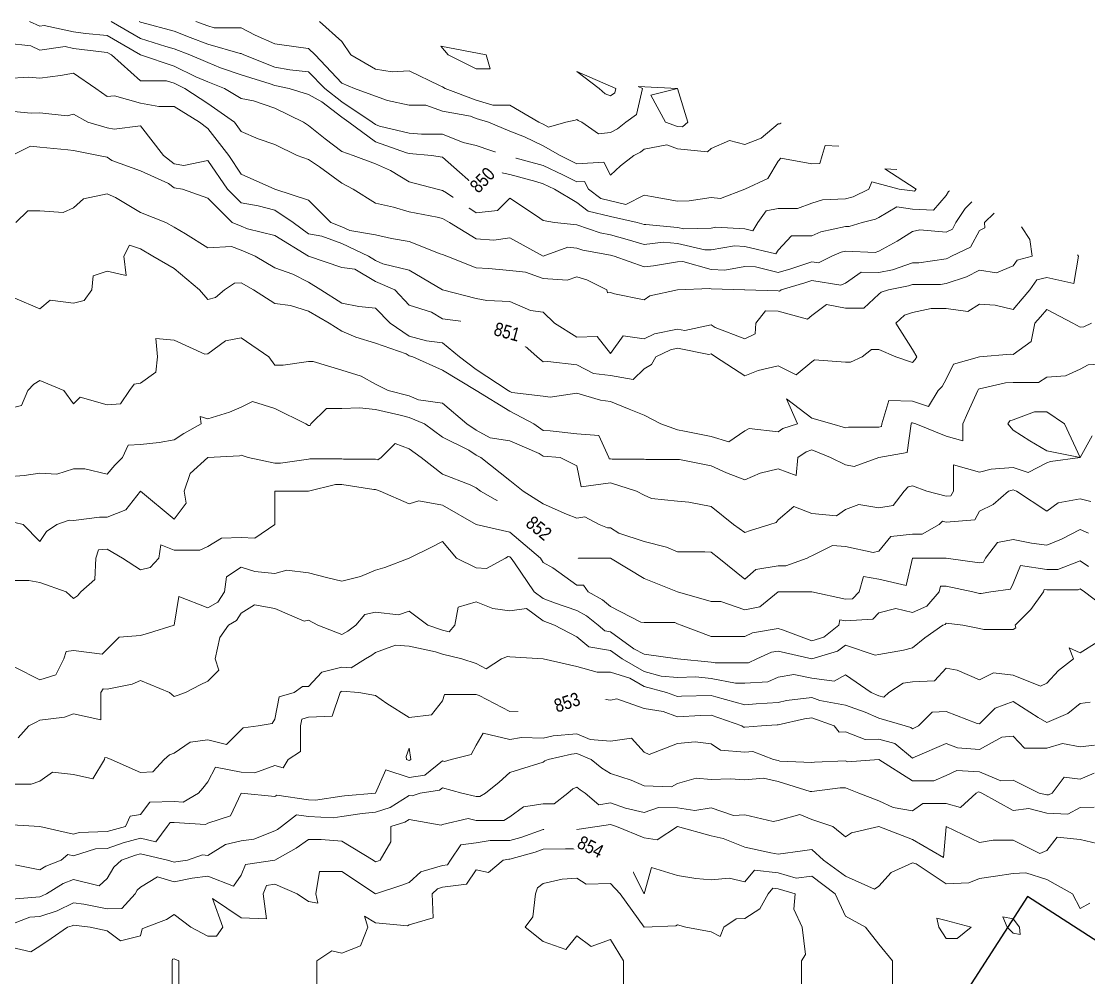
# Model space of a CAD drawing. Extents: x 532589 to 538856, y 6045658 to 6049082.
# Drawn here: x 536617 to 537251, y 6048514 to 6049082 of the extents above; entities that cross this region are included whole.
import ezdxf

# ---------------------------------------------------------------- set-up
doc = ezdxf.new("R2010")
doc.units = 0
doc.header["$LTSCALE"] = 5
doc.layers.add('C-TOPO-MAJR', color=7, linetype='Continuous', lineweight=15, true_color=0xd3aa5f)
doc.layers.add('C-TOPO-MINR', color=7, linetype='Continuous', lineweight=13, true_color=0xe9d5af)
doc.layers.add('C-TOPO-MAJR-TEXT', color=7, linetype='Continuous', true_color=0x644b1b)
doc.layers.add('F-RW', color=190, linetype='Continuous')
doc.styles.get("Standard").update_dxf_attribs({"font": 'ARIALN.TTF'})

msp = doc.modelspace()

# ---------------------------------------------------------------- linework, layer by layer
at = {"layer": 'C-TOPO-MAJR', "color": 9, "true_color": 0xbfbfbf, "flags": 128}
for points, elevation in [([(536670.828, 6049081.853), (536688.246, 6049071.656), (536703.177, 6049066.922), (536708.154, 6049065.613), (536717.445, 6049061.945), (536728.063, 6049057.394), (536735.648, 6049054.36), (536747.971, 6049050.125), (536765.162, 6049044.754), (536767.879, 6049043.697), (536776.419, 6049042.037), (536787.788, 6049038.419), (536795.749, 6049034.076), (536807.696, 6049024.906), (536811.815, 6049022.128), (536827.604, 6049010.387), (536845.919, 6049003.814), (536847.513, 6049003.428), (536860.785, 6049002.22), (536867.421, 6049001.224), (536877.375, 6048992.266), (536887.329, 6048983.735), (536896.255, 6048993.295), (536907.238, 6048990.919), (536922.722, 6048986.735), (536927.146, 6048985.54), (536933.782, 6048982.312), (536947.054, 6048974.348), (536953.816, 6048969.165), (536966.963, 6048966.108), (536982.887, 6048962.403), (536986.871, 6048961.231), (536987.92, 6048961.355), (537006.779, 6048959.559), (537010.512, 6048958.671), (537026.688, 6048959.193), (537029.452, 6048959.639), (537046.596, 6048958.736), (537051.402, 6048957.597), (537054.339, 6048962.403), (537059.441, 6048969.467), (537066.504, 6048970.825), (537077.991, 6048970.825), (537086.413, 6048973.928), (537092.785, 6048975.94), (537106.321, 6048976.504), (537110.967, 6048977.666), (537120.253, 6048982.312), (537121.959, 6048986.582), (537138.174, 6048982.312), (537146.138, 6048981.235), (537147.276, 6048981.173), (537148.235, 6048982.312), (537129.784, 6048994.399), (537136.871, 6048993.982)], 4250), ([(536611.934, 6049002.22), (536622.992, 6049007.749), (536628.521, 6049007.196), (536645.109, 6049005.54), (536648.43, 6049005.209), (536663.361, 6049002.22), (536668.338, 6049001.171), (536671.184, 6048999.374), (536688.246, 6048993.172), (536704.833, 6048985.633), (536708.154, 6048983.023), (536713.132, 6048982.312), (536728.063, 6048976.879), (536742.539, 6048962.403), (536747.971, 6048960.269), (536751.707, 6048958.668), (536767.879, 6048954.819), (536787.788, 6048942.495), (536807.696, 6048935.859), (536815.351, 6048934.84), (536827.604, 6048927.565), (536838.982, 6048922.587), (536847.513, 6048913.399), (536860.78, 6048909.319), (536867.421, 6048905.277), (536887.329, 6048902.679), (536907.238, 6048897.15), (536923.41, 6048882.77), (536927.146, 6048879.781), (536929.863, 6048880.053), (536947.054, 6048877.992), (536957.009, 6048872.816), (536966.963, 6048871.646), (536980.471, 6048869.262), (536986.871, 6048875.663), (536991.395, 6048878.246), (536993.979, 6048882.77), (537002.512, 6048887.037), (537006.779, 6048887.89), (537025.264, 6048884.193), (537026.688, 6048884.503), (537029.344, 6048882.77), (537046.596, 6048871.516), (537054.684, 6048874.682), (537066.504, 6048877.41), (537077.225, 6048872.05), (537086.413, 6048879.924), (537088.073, 6048881.109), (537106.321, 6048879.704), (537109.387, 6048879.704), (537116.275, 6048882.77), (537121.802, 6048887.197), (537126.229, 6048887.197), (537136.183, 6048882.77), (537146.138, 6048879.449), (537147.732, 6048881.176), (537148.628, 6048882.77), (537146.138, 6048887.197), (537136.183, 6048902.679), (537141.331, 6048907.485), (537146.138, 6048909.013), (537157.199, 6048911.526), (537166.046, 6048911.526), (537179.029, 6048909.603), (537185.954, 6048914.056), (537195.142, 6048913.399), (537205.863, 6048910.878), (537211.242, 6048917.207), (537215.817, 6048922.587), (537219.916, 6048928.441), (537225.771, 6048929.96), (537241.889, 6048926.378), (537244.572, 6048942.495), (537244.018, 6048943.326)], 4255), ([(536608.613, 6048785.719), (536618.567, 6048783.229), (536628.521, 6048773.274), (536632.505, 6048779.244), (536638.475, 6048783.229), (536645.773, 6048785.885), (536648.43, 6048785.719), (536663.916, 6048787.65), (536668.338, 6048787.65), (536679.488, 6048791.987), (536688.246, 6048803.137), (536708.154, 6048786.55), (536715.262, 6048796.029), (536714.009, 6048803.137), (536717.675, 6048813.524), (536728.063, 6048823.045), (536746.922, 6048824.094), (536747.971, 6048824.374), (536751.958, 6048823.045), (536767.879, 6048819.729), (536771.196, 6048819.729), (536787.788, 6048822.096), (536788.554, 6048822.279), (536807.696, 6048822.279), (536808.602, 6048822.14), (536827.604, 6048822.14), (536828.933, 6048821.717), (536830.926, 6048823.045), (536839.219, 6048831.339), (536847.513, 6048828.283), (536854.62, 6048823.045), (536867.421, 6048813.091), (536883.708, 6048806.759), (536887.329, 6048805.13), (536889.82, 6048803.137), (536907.238, 6048793.183), (536921.908, 6048783.229), (536927.146, 6048778.901), (536947.054, 6048763.32), (536966.963, 6048763.32), (536986.871, 6048751.203), (537006.779, 6048743.412), (537026.688, 6048737.557), (537032.542, 6048737.557), (537046.596, 6048732.691), (537055.588, 6048734.42), (537066.504, 6048743.412), (537086.413, 6048743.412), (537106.321, 6048738.916), (537110.544, 6048739.189), (537114.52, 6048743.412), (537117.181, 6048752.46), (537126.229, 6048750.785), (537142.347, 6048747.203), (537146.138, 6048763.32), (537166.046, 6048763.32), (537185.954, 6048760.603), (537188.346, 6048760.929), (537189.47, 6048763.32), (537196.571, 6048772.612), (537205.863, 6048774.47), (537216.81, 6048772.281), (537225.771, 6048771.111), (537234.481, 6048774.518), (537245.679, 6048780.382), (537250.659, 6048778.249)], 4260), ([(536608.613, 6048605.299), (536628.521, 6048604.054), (536648.43, 6048599.558), (536651.829, 6048600.655), (536668.338, 6048601.068), (536670.55, 6048601.842), (536679.198, 6048604.054), (536682.025, 6048610.275), (536688.246, 6048611.161), (536693.677, 6048618.531), (536708.154, 6048618.984), (536713.465, 6048618.652), (536722.63, 6048623.962), (536725.074, 6048626.951), (536728.063, 6048630.603), (536732.657, 6048639.276), (536747.971, 6048636.405), (536755.934, 6048635.907), (536767.879, 6048640.252), (536772.855, 6048638.895), (536775.84, 6048643.87), (536783.01, 6048648.648), (536783.01, 6048663.779), (536783.806, 6048667.76), (536787.788, 6048668.972), (536801.889, 6048669.586), (536806.589, 6048683.687), (536807.127, 6048684.256), (536807.696, 6048684.399), (536817.65, 6048683.687), (536827.604, 6048681.875), (536834.241, 6048677.051), (536847.513, 6048668.76), (536860.78, 6048670.419), (536867.421, 6048678.71), (536868.593, 6048682.515), (536887.329, 6048682.515), (536889.141, 6048681.875), (536907.238, 6048672.433), (536919, 6048671.924), (536927.146, 6048674.319), (536935.111, 6048675.722), (536947.054, 6048679.702), (536962.978, 6048679.702), (536966.963, 6048679.088), (536970.698, 6048679.951), (536986.871, 6048674.131), (536998.246, 6048672.312), (537006.779, 6048669.21), (537020.431, 6048670.035), (537026.688, 6048670.219), (537044.935, 6048663.779), (537045.909, 6048663.092), (537046.596, 6048663.041), (537056.55, 6048663.779), (537065.882, 6048664.401), (537066.504, 6048664.443), (537082.107, 6048668.084), (537086.413, 6048668.606), (537099.688, 6048663.779), (537102.703, 6048660.16), (537106.321, 6048660.318), (537118.141, 6048655.691), (537126.229, 6048655.936), (537135.71, 6048653.351), (537146.138, 6048644.737), (537147.798, 6048645.531), (537166.046, 6048653.35), (537172.91, 6048650.734), (537185.954, 6048649.77), (537199.23, 6048657.146), (537205.863, 6048657.657), (537212.5, 6048650.508), (537225.771, 6048650.508), (537235.204, 6048653.303), (537245.679, 6048651.337), (537254.21, 6048652.401)], 4265), ([(536847.956, 6048643.427), (536848.509, 6048643.87), (536847.513, 6048650.506), (536845.701, 6048645.682), (536845.98, 6048643.87), (536847.513, 6048643.359), (536847.956, 6048643.427)], 4265), ([(536792.765, 6048504.512), (536792.765, 6048519.443), (536792.765, 6048524.42), (536801.72, 6048530.397), (536807.696, 6048529.019), (536818.754, 6048533.271), (536823.006, 6048544.329), (536820.964, 6048550.969), (536827.604, 6048546.928), (536846.564, 6048545.278), (536847.513, 6048545.752), (536861.892, 6048549.858), (536861.135, 6048564.237), (536864.435, 6048567.223), (536867.421, 6048568.09), (536881.642, 6048569.924), (536887.329, 6048578.459), (536894.566, 6048576.909), (536903.251, 6048584.145), (536906.684, 6048584.699), (536907.238, 6048584.699), (536922.386, 6048588.906), (536927.146, 6048590.586), (536940.228, 6048590.971), (536947.054, 6048590.971), (536955.018, 6048592.109), (536966.963, 6048586.138), (536976.917, 6048584.145), (536986.871, 6048564.237), (536991.298, 6048579.718), (537006.779, 6048574.958), (537017.639, 6048573.285), (537026.688, 6048572.53), (537037.408, 6048573.425), (537046.596, 6048571.264), (537052.514, 6048578.227), (537066.504, 6048576.562), (537077.121, 6048573.529), (537086.413, 6048574.56), (537100.349, 6048564.237), (537106.321, 6048550.969), (537118.266, 6048544.329), (537126.229, 6048534.375), (537134.193, 6048524.42), (537134.193, 6048516.457), (537134.193, 6048504.512)], 4270), ([(537172.687, 6048537.688), (537180.977, 6048544.329), (537166.046, 6048548.314), (537160.613, 6048549.761), (537161.776, 6048544.329), (537166.046, 6048537.688), (537172.687, 6048537.688)], 4270), ([(536707.047, 6048505.619), (536707.047, 6048524.42), (536707.249, 6048525.326), (536708.154, 6048525.666), (536711.001, 6048524.42), (536711.001, 6048521.574), (536711.001, 6048504.512)], 4270)]:
    msp.add_lwpolyline(points, dxfattribs=dict(at, elevation=elevation))
at = {"layer": 'C-TOPO-MINR', "color": 254, "true_color": 0xd9d9d9, "flags": 128}
for points, elevation in [([(536622.392, 6049081.853), (536628.521, 6049079.008), (536631.011, 6049079.363), (536648.43, 6049075.541), (536655.619, 6049074.664), (536668.338, 6049073.393), (536688.245, 6049061.947), (536688.246, 6049061.946), (536688.248, 6049061.945), (536708.154, 6049055.31), (536721.093, 6049049.006), (536728.063, 6049046.019), (536738.019, 6049042.037), (536747.971, 6049035.978), (536755.305, 6049034.703), (536767.879, 6049030.368), (536784.943, 6049022.128), (536787.788, 6049020.137), (536797.751, 6049012.165), (536807.696, 6049004.705), (536814.323, 6049002.22), (536827.604, 6048997.241), (536836.456, 6048993.369), (536847.513, 6048986.64), (536864.104, 6048982.312), (536867.421, 6048981.482), (536869.632, 6048980.101), (536887.329, 6048968.304), (536899.938, 6048969.703), (536907.238, 6048977), (536923.16, 6048966.39), (536927.146, 6048963.733), (536933.79, 6048962.403), (536947.054, 6048961.03), (536960.837, 6048956.278), (536966.963, 6048955.164), (536976.916, 6048952.45), (536986.871, 6048949.522), (536998.398, 6048950.877), (537006.779, 6048950.079), (537022.954, 6048946.228), (537026.688, 6048946.349), (537040.513, 6048948.578), (537046.596, 6048948.258), (537065.133, 6048943.866), (537066.504, 6048946.11), (537074.294, 6048954.613), (537086.413, 6048954.613), (537091.843, 6048956.973), (537106.321, 6048960.19), (537108.619, 6048960.105), (537116.281, 6048962.403), (537124.24, 6048964.393), (537126.229, 6048965.389), (537136.806, 6048971.736), (537146.138, 6048970.473), (537158.651, 6048969.798), (537166.046, 6048978.578), (537167.54, 6048980.818), (537168.038, 6048981.316)], 4251), ([(536687.415, 6049081.853), (536688.246, 6049081.367), (536688.959, 6049081.141), (536708.154, 6049076.091), (536717.676, 6049072.331), (536728.063, 6049068.401), (536747.206, 6049062.711), (536747.971, 6049062.711), (536749.393, 6049061.945), (536767.879, 6049054.756), (536776.804, 6049053.021), (536787.788, 6049051.992), (536797.441, 6049042.037), (536807.696, 6049034.166), (536825.546, 6049022.128), (536827.604, 6049020.598), (536829.992, 6049019.741), (536847.513, 6049015.493), (536854.813, 6049014.829), (536867.421, 6049014.829), (536879.587, 6049009.962), (536887.329, 6049008.279), (536904.744, 6049002.22), (536907.238, 6049001.681), (536907.977, 6049001.481), (536927.146, 6048996.301), (536938.672, 6048990.695), (536947.054, 6048986.617), (536951.605, 6048986.863), (536953.98, 6048982.312), (536961.329, 6048976.678), (536966.963, 6048975.368), (536976.012, 6048973.263), (536986.871, 6048978.693), (536991.294, 6048977.889), (537006.779, 6048975.071), (537013.705, 6048975.386), (537026.688, 6048977.335), (537032.218, 6048976.781), (537046.596, 6048982.31), (537046.597, 6048982.311), (537046.601, 6048982.312), (537060.285, 6048988.531), (537066.504, 6048998.895), (537068.039, 6049000.685), (537086.413, 6048997.243), (537091.096, 6048997.536), (537092.537, 6049002.22), (537094.374, 6049008.194), (537102.543, 6049007.713)], 4249), ([(536720.952, 6049081.853), (536728.063, 6049079.162), (536731.892, 6049078.024), (536747.971, 6049078.024), (536756.269, 6049073.556), (536767.879, 6049068.581), (536783.362, 6049066.371), (536787.788, 6049065.738), (536791.771, 6049061.945), (536807.696, 6049045.181), (536815.161, 6049042.037), (536827.604, 6049037.512), (536834.716, 6049034.926), (536847.513, 6049032.083), (536857.466, 6049032.083), (536867.421, 6049028.527), (536883.866, 6049025.591), (536887.329, 6049024.282), (536894.572, 6049022.128), (536907.238, 6049016.77), (536915.945, 6049013.421), (536927.146, 6049008), (536937.101, 6049002.22), (536947.054, 6048997.378), (536962.982, 6048998.24), (536966.963, 6048990.611), (536973.02, 6048996.163), (536980.896, 6049002.22), (536984.811, 6049004.28), (536986.871, 6049005.953), (537000.495, 6049008.504), (537006.779, 6049006.2), (537024.475, 6049004.432), (537026.688, 6049006.486), (537037.638, 6049011.179), (537046.596, 6049008.856), (537056.282, 6049012.442), (537066.504, 6049021.135), (537067.672, 6049020.96), (537067.828, 6049021.467), (537068.216, 6049021.444)], 4248), ([(536794.425, 6049081.853), (536807.696, 6049069.911), (536813.004, 6049061.945), (536827.604, 6049053.521), (536837.559, 6049051.99), (536847.513, 6049052.465), (536865.616, 6049043.842), (536867.421, 6049043.03), (536868.84, 6049042.037), (536887.329, 6049035.043), (536897.282, 6049032.084), (536907.238, 6049032.084), (536924.493, 6049022.128), (536927.146, 6049020.844), (536930.208, 6049019.066), (536940.429, 6049022.128), (536946.009, 6049023.173), (536947.054, 6049023.656), (536947.849, 6049022.923), (536949.893, 6049022.128), (536959.939, 6049015.104), (536966.963, 6049015.845), (536971.08, 6049018.011), (536976.151, 6049022.128), (536982.377, 6049026.622), (536986.077, 6049042.037), (536983.367, 6049043.205), (537006.767, 6049042.04)], 4247), ([(537181.309, 6048974.68), (537177.493, 6048970.864), (537171.851, 6048962.403), (537169.811, 6048958.638), (537166.046, 6048956.831), (537150.467, 6048958.074), (537146.138, 6048957.162), (537137.148, 6048951.485), (537126.229, 6048945.48), (537123.933, 6048944.792), (537106.321, 6048945.445), (537103.908, 6048944.908), (537098.355, 6048942.495), (537090.393, 6048938.515), (537086.413, 6048939.178), (537073.97, 6048935.029), (537066.504, 6048932.81), (537052.995, 6048936.097), (537046.596, 6048936.316), (537034.885, 6048934.297), (537026.688, 6048934.532), (537009.966, 6048939.309), (537006.779, 6048939.176), (536992.559, 6048936.807), (536986.871, 6048936.125), (536969.17, 6048942.495), (536966.963, 6048943.097), (536950.627, 6048946.067), (536947.054, 6048947.299), (536941.696, 6048947.854), (536927.146, 6048942.498), (536927.141, 6048942.501), (536907.238, 6048953.445), (536897.715, 6048952.018), (536887.329, 6048952.85), (536871.403, 6048962.403), (536867.421, 6048964.892), (536864.104, 6048965.721), (536847.513, 6048968.736), (536838.224, 6048971.692), (536827.604, 6048973.93), (536814.333, 6048982.312), (536807.696, 6048985.931), (536794.423, 6048995.585), (536787.788, 6048999.878), (536781.153, 6049002.22), (536767.879, 6049008.857), (536757.927, 6049012.173), (536747.971, 6049016.439), (536743.988, 6049022.128), (536728.063, 6049033.113), (536714.444, 6049042.037), (536708.154, 6049045.101), (536703.559, 6049046.633), (536688.246, 6049046.633), (536670.934, 6049061.945), (536668.338, 6049063.438), (536666.679, 6049063.604), (536648.43, 6049065.829), (536643.454, 6049066.921), (536628.521, 6049064.789), (536623.213, 6049067.253), (536608.613, 6049068.972)], 4252), ([(536893.183, 6049061.945), (536866.384, 6049067.182), (536870.747, 6049061.945), (536887.329, 6049053.654), (536895.621, 6049053.654), (536893.183, 6049061.945)], 4246), ([(537194.581, 6048968.044), (537188.94, 6048962.403), (537189.097, 6048959.261), (537185.954, 6048957.811), (537180.573, 6048947.877), (537169.361, 6048942.495), (537167.151, 6048941.39), (537166.046, 6048941.022), (537149.992, 6048938.64), (537146.138, 6048938.64), (537134.288, 6048934.436), (537126.229, 6048932.826), (537115.689, 6048933.127), (537106.321, 6048926.57), (537103.665, 6048925.242), (537086.413, 6048928.118), (537082.265, 6048926.735), (537068.31, 6048922.587), (537067.332, 6048921.76), (537066.504, 6048921.985), (537046.597, 6048922.585), (537046.596, 6048922.583), (537046.547, 6048922.587), (537026.688, 6048923.155), (537025.892, 6048923.382), (537006.828, 6048922.587), (537006.782, 6048922.584), (537006.779, 6048922.583), (536990.384, 6048919.074), (536986.871, 6048916.614), (536969.446, 6048920.104), (536966.963, 6048920.932), (536965.157, 6048920.782), (536964.756, 6048922.587), (536952.952, 6048928.485), (536947.054, 6048930.169), (536941.366, 6048928.275), (536927.146, 6048929.224), (536916.667, 6048933.066), (536907.238, 6048933.962), (536894.663, 6048935.161), (536887.329, 6048935.528), (536869.907, 6048942.495), (536867.421, 6048943.6), (536866.001, 6048943.915), (536847.513, 6048951.15), (536837.034, 6048952.974), (536827.604, 6048955.237), (536812.437, 6048957.663), (536807.696, 6048959.914), (536801.059, 6048962.403), (536787.788, 6048975.675), (536767.884, 6048982.307), (536767.879, 6048982.31), (536767.873, 6048982.312), (536747.971, 6048991.159), (536740.598, 6049002.22), (536728.063, 6049018.337), (536723.085, 6049022.128), (536708.154, 6049031.316), (536698.966, 6049031.316), (536688.246, 6049033.328), (536672.666, 6049037.709), (536668.338, 6049037.296), (536661.701, 6049042.037), (536648.43, 6049051.086), (536640.772, 6049049.694), (536628.521, 6049048.095), (536621.885, 6049048.672), (536608.613, 6049048.008)], 4253), ([(536970.15, 6049042.037), (536947.045, 6049051.995), (536960.325, 6049042.037), (536963.775, 6049038.849), (536966.963, 6049037.611), (536969.533, 6049039.466), (536970.15, 6049042.037)], 4246), ([(537009.73, 6049019.178), (537012.907, 6049022.128), (537006.779, 6049042.025), (536990.843, 6049038.065), (536999.536, 6049022.128), (537006.779, 6049019.473), (537009.73, 6049019.178)], 4247), ([(536608.613, 6049028.763), (536623.285, 6049027.365), (536628.521, 6049027.656), (536644.695, 6049025.863), (536648.43, 6049026.725), (536656.966, 6049022.128), (536668.338, 6049018.667), (536672.528, 6049017.938), (536688.246, 6049019.789), (536701.819, 6049002.22), (536708.154, 6048997.242), (536713.963, 6048996.412), (536728.063, 6048999.235), (536739.732, 6048982.312), (536747.971, 6048974.073), (536757.926, 6048972.357), (536767.879, 6048969.868), (536778.738, 6048962.403), (536787.788, 6048955.768), (536795.75, 6048954.441), (536807.696, 6048949.961), (536823.414, 6048942.495), (536827.604, 6048940.007), (536832.028, 6048938.072), (536847.513, 6048934.201), (536867.419, 6048922.587), (536867.421, 6048922.586), (536867.422, 6048922.586), (536887.329, 6048917.424), (536893.665, 6048916.252), (536907.238, 6048915.661), (536919.493, 6048910.332), (536927.146, 6048909.313), (536933.781, 6048902.679), (536947.054, 6048894.384), (536959.174, 6048894.89), (536966.963, 6048884.761), (536974.427, 6048895.214), (536986.871, 6048893.435), (536993.033, 6048896.516), (537006.779, 6048899.265), (537011.046, 6048898.412), (537026.688, 6048901.811), (537029.181, 6048900.185), (537046.596, 6048893.489), (537052.884, 6048896.391), (537053.233, 6048902.679), (537059.04, 6048910.143), (537066.504, 6048909.918), (537083.923, 6048905.169), (537086.413, 6048907.275), (537095.068, 6048913.931), (537106.321, 6048911.603), (537117.305, 6048911.603), (537126.229, 6048919.936), (537127.6, 6048921.216), (537131.913, 6048922.587), (537143.769, 6048924.956), (537146.138, 6048925.796), (537162.836, 6048925.796), (537166.046, 6048926.272), (537178.212, 6048930.329), (537185.954, 6048934.201), (537195.907, 6048932.543), (537205.863, 6048936.809), (537208.204, 6048940.153), (537217.235, 6048942.495), (537215.811, 6048952.455), (537210.837, 6048959.916)], 4254), ([(536614.302, 6048962.403), (536621.412, 6048969.513), (536628.521, 6048969.513), (536642.306, 6048968.527), (536648.43, 6048971.253), (536654.283, 6048976.459), (536668.338, 6048979.467), (536673.316, 6048977.334), (536688.246, 6048968.377), (536703.177, 6048962.403), (536708.154, 6048959.748), (536714.793, 6048955.765), (536728.063, 6048947.472), (536742.115, 6048948.351), (536747.971, 6048946.05), (536756.267, 6048942.495), (536767.879, 6048935.528), (536778.598, 6048931.776), (536787.788, 6048927.182), (536795.253, 6048922.587), (536807.696, 6048914.622), (536817.652, 6048912.631), (536827.604, 6048911.728), (536836.26, 6048902.679), (536847.513, 6048895.066), (536857.864, 6048892.327), (536867.421, 6048891.009), (536877.376, 6048882.77), (536887.329, 6048875.306), (536906.29, 6048862.862), (536907.238, 6048862.277), (536908.482, 6048861.618), (536927.146, 6048859.542), (536931.129, 6048858.879), (536947.054, 6048861.331), (536961.11, 6048857.009), (536966.963, 6048856.227), (536978.022, 6048851.803), (536986.871, 6048848.262), (536996.821, 6048842.954), (537006.779, 6048839.49), (537010.973, 6048838.76), (537026.688, 6048835.486), (537037.226, 6048832.415), (537046.596, 6048838.972), (537049.251, 6048840.299), (537066.504, 6048838.267), (537069.252, 6048840.206), (537077.887, 6048842.954), (537071.483, 6048857.883), (537086.413, 6048846.465), (537098.353, 6048842.954), (537106.321, 6048840.741), (537108.131, 6048841.143), (537126.229, 6048841.143), (537127.761, 6048841.422), (537127.961, 6048842.954), (537132.203, 6048856.888), (537146.138, 6048856.438), (537155.619, 6048853.38), (537161.455, 6048862.862), (537163.658, 6048865.249), (537166.046, 6048869.496), (537170.47, 6048878.347), (537185.95, 6048882.77), (537185.951, 6048882.773), (537185.954, 6048882.772), (537204.328, 6048884.305), (537205.863, 6048884.195), (537216.646, 6048891.895), (537218.801, 6048902.679), (537222.003, 6048906.446), (537225.771, 6048910.876), (537241.255, 6048902.679), (537245.679, 6048900.466), (537247.776, 6048900.582), (537252.318, 6048902.679)], 4256), ([(536613.585, 6048917.614), (536628.521, 6048911.208), (536634.649, 6048916.459), (536648.43, 6048914.625), (536654.713, 6048916.303), (536659.285, 6048922.587), (536660.04, 6048930.884), (536668.338, 6048933.646), (536679.717, 6048931.116), (536678.294, 6048942.495), (536681.609, 6048949.132), (536688.246, 6048946.92), (536695.487, 6048942.495), (536708.154, 6048935.162), (536723.085, 6048922.587), (536728.063, 6048916.897), (536732.748, 6048917.902), (536738.018, 6048922.587), (536743.989, 6048926.569), (536747.971, 6048926.778), (536755.212, 6048922.587), (536767.879, 6048914.39), (536777.17, 6048913.296), (536787.788, 6048909.917), (536800.036, 6048902.679), (536807.696, 6048897.937), (536815.996, 6048894.379), (536827.604, 6048890.965), (536845.708, 6048884.575), (536847.513, 6048883.354), (536849.72, 6048882.77), (536867.421, 6048874.808), (536887.323, 6048862.868), (536887.329, 6048862.863), (536887.332, 6048862.862), (536907.238, 6048850.567), (536921.615, 6048842.954), (536927.146, 6048839.123), (536931.295, 6048838.805), (536947.054, 6048837.056), (536960.098, 6048836.089), (536965.969, 6048823.045), (536966.134, 6048822.217), (536966.963, 6048822.335), (536968.009, 6048821.999), (536986.871, 6048821.999), (536987.975, 6048821.941), (537006.779, 6048821.941), (537008.022, 6048821.803), (537026.688, 6048818.066), (537035.737, 6048813.995), (537046.596, 6048809.776), (537055.784, 6048813.857), (537066.504, 6048816.41), (537077.221, 6048812.328), (537078.115, 6048823.045), (537082.98, 6048826.478), (537086.413, 6048827.57), (537097.472, 6048823.045), (537106.321, 6048818.619), (537111.631, 6048817.735), (537126.217, 6048823.045), (537126.227, 6048823.047), (537126.229, 6048823.047), (537143.075, 6048826.108), (537145.274, 6048842.954), (537145.476, 6048843.615), (537146.138, 6048843.594), (537148.124, 6048842.954), (537166.046, 6048835.786), (537176.001, 6048832.999), (537176.001, 6048842.954), (537179.064, 6048849.844), (537184.851, 6048862.862), (537185.219, 6048863.597), (537185.954, 6048863.808), (537201.267, 6048867.458), (537205.863, 6048867.642), (537220.991, 6048867.642), (537225.771, 6048870.827), (537236.971, 6048871.57), (537245.679, 6048875.527), (537250.364, 6048878.085), (537265.588, 6048879.038)], 4257), ([(536608.613, 6048851.663), (536617.57, 6048853.905), (536621.408, 6048862.862), (536624.833, 6048866.55), (536628.521, 6048868.719), (536642.747, 6048862.862), (536648.43, 6048854.903), (536652.409, 6048858.883), (536668.338, 6048854.327), (536676.303, 6048854.897), (536681.611, 6048862.862), (536684.514, 6048866.594), (536688.246, 6048867.128), (536697.372, 6048873.644), (536698.2, 6048882.77), (536697.203, 6048893.721), (536708.154, 6048892.725), (536726.406, 6048884.427), (536728.063, 6048884.578), (536738.541, 6048892.201), (536747.971, 6048893.971), (536764.262, 6048882.77), (536767.879, 6048877.795), (536772.855, 6048877.795), (536787.788, 6048879.932), (536790.626, 6048879.932), (536807.696, 6048874.804), (536819.072, 6048871.395), (536827.604, 6048866.594), (536835.07, 6048862.862), (536847.513, 6048859.65), (536853.044, 6048857.33), (536867.421, 6048855.278), (536881.798, 6048842.954), (536887.329, 6048839.266), (536895.627, 6048834.656), (536907.238, 6048833), (536924.66, 6048825.531), (536927.146, 6048823.81), (536937.106, 6048823.045), (536947.054, 6048818.079), (536949.543, 6048805.626), (536966.963, 6048808.113), (536982.449, 6048803.137), (536986.871, 6048800.65), (536991.293, 6048798.715), (537006.779, 6048797.164), (537013.416, 6048796.5), (537026.688, 6048794.084), (537039.959, 6048783.229), (537046.596, 6048778.636), (537050.109, 6048779.716), (537061.532, 6048783.229), (537065.179, 6048784.554), (537066.504, 6048786.068), (537075.696, 6048793.945), (537086.413, 6048789.864), (537101.079, 6048788.47), (537106.321, 6048792.278), (537114.286, 6048795.172), (537126.229, 6048793.183), (537134.762, 6048794.604), (537141.16, 6048803.137), (537143.54, 6048805.734), (537146.138, 6048806.281), (537154.67, 6048803.137), (537166.046, 6048800.074), (537168.89, 6048800.293), (537170.47, 6048803.137), (537170.47, 6048818.621), (537185.954, 6048814.285), (537192.798, 6048816.201), (537205.863, 6048817.073), (537214.82, 6048814.088), (537225.771, 6048819.985), (537228.111, 6048820.705), (537245.679, 6048823.042), (537245.685, 6048823.04), (537245.683, 6048823.045), (537252.646, 6048835.987)], 4258), ([(536608.613, 6048811.666), (536619.233, 6048812.425), (536628.521, 6048813.856), (536638.477, 6048813.089), (536648.43, 6048816.411), (536655.064, 6048816.411), (536668.338, 6048813.089), (536672.933, 6048818.45), (536677.527, 6048823.045), (536680.912, 6048830.379), (536688.246, 6048830.787), (536699.195, 6048832.005), (536708.154, 6048833.584), (536713.844, 6048837.264), (536724.081, 6048842.954), (536723.638, 6048847.378), (536728.063, 6048846.017), (536740.946, 6048849.979), (536747.971, 6048852.906), (536754.609, 6048856.224), (536767.879, 6048852.14), (536786.253, 6048842.954), (536787.788, 6048841.956), (536788.785, 6048841.956), (536789.323, 6048842.954), (536798.509, 6048852.14), (536807.696, 6048852.14), (536818.02, 6048852.538), (536827.604, 6048851.58), (536842.32, 6048848.146), (536847.513, 6048846.806), (536856.699, 6048842.954), (536867.421, 6048835.209), (536882.905, 6048827.47), (536887.329, 6048824.52), (536889.984, 6048823.045), (536907.238, 6048809.422), (536915.201, 6048803.137), (536927.146, 6048795.673), (536940.925, 6048789.358), (536947.054, 6048787.023), (536951.741, 6048787.915), (536960.336, 6048783.229), (536965.155, 6048781.421), (536966.963, 6048781.421), (536971.935, 6048778.256), (536986.871, 6048773.272), (537000.141, 6048769.958), (537006.779, 6048767.054), (537022.954, 6048767.054), (537026.688, 6048766.835), (537031.284, 6048763.32), (537046.596, 6048750.877), (537053.232, 6048756.685), (537066.504, 6048758.725), (537071.099, 6048758.725), (537083.57, 6048763.32), (537085.418, 6048764.315), (537086.413, 6048764.742), (537098.737, 6048770.904), (537106.321, 6048770.246), (537122.909, 6048766.64), (537126.229, 6048767.588), (537133.293, 6048776.164), (537146.138, 6048777.539), (537151.827, 6048777.539), (537162.064, 6048783.229), (537163.95, 6048785.325), (537166.046, 6048784.76), (537183.109, 6048786.074), (537185.954, 6048791.194), (537193.918, 6048795.174), (537203.02, 6048803.137), (537205.241, 6048803.759), (537205.863, 6048803.8), (537207.853, 6048803.137), (537225.771, 6048791.192), (537232.662, 6048796.246), (537245.679, 6048798.612), (537251.902, 6048796.915)], 4259), ([(537236.39, 6048842.954), (537225.771, 6048850.193), (537218.531, 6048850.193), (537205.863, 6048845.442), (537203.967, 6048844.849), (537202.801, 6048842.954), (537205.863, 6048839.334), (537215.82, 6048832.996), (537225.771, 6048827.024), (537245.673, 6048823.051), (537236.39, 6048842.954)], 4258), ([(536608.613, 6048750.049), (536621.884, 6048750.049), (536628.521, 6048748.988), (536644.005, 6048743.412), (536648.43, 6048739.43), (536650.773, 6048741.069), (536652.854, 6048743.412), (536661.001, 6048750.749), (536661.7, 6048763.32), (536663.36, 6048768.298), (536668.338, 6048768.75), (536677.527, 6048763.32), (536688.246, 6048756.353), (536693.82, 6048757.746), (536698.965, 6048763.32), (536700.191, 6048771.284), (536708.154, 6048768.099), (536723.284, 6048768.099), (536728.063, 6048770.349), (536736.173, 6048775.119), (536747.971, 6048775.57), (536755.936, 6048775.263), (536767.877, 6048783.229), (536767.877, 6048783.231), (536767.877, 6048803.137), (536767.878, 6048803.138), (536767.879, 6048803.138), (536787.787, 6048803.138), (536787.788, 6048803.138), (536803.868, 6048806.965), (536807.696, 6048806.965), (536826.698, 6048804.044), (536827.604, 6048804.044), (536830.454, 6048803.137), (536847.513, 6048795.672), (536853.201, 6048797.449), (536867.421, 6048794.715), (536887.327, 6048783.231), (536887.329, 6048783.23), (536887.333, 6048783.229), (536907.238, 6048778.805), (536925.414, 6048763.32), (536927.146, 6048760.831), (536932.836, 6048757.631), (536947.054, 6048747.394), (536951.036, 6048747.394), (536953.689, 6048743.412), (536962.222, 6048738.671), (536966.963, 6048734.756), (536985.058, 6048725.317), (536986.871, 6048725.166), (537005.117, 6048725.166), (537006.779, 6048724.454), (537008.996, 6048723.504), (537026.688, 6048716.867), (537033.324, 6048716.867), (537046.596, 6048716.867), (537051.147, 6048718.953), (537066.504, 6048721.512), (537069.102, 6048720.906), (537086.413, 6048714.358), (537093.463, 6048716.454), (537102.529, 6048723.504), (537103.004, 6048726.821), (537106.321, 6048726.072), (537122.609, 6048727.124), (537126.229, 6048730.969), (537136.185, 6048733.456), (537146.138, 6048731.159), (537154.748, 6048734.802), (537162.065, 6048743.412), (537162.729, 6048746.729), (537166.046, 6048746.729), (537181.973, 6048743.412), (537185.954, 6048742.417), (537186.949, 6048742.417), (537192.596, 6048743.412), (537204.272, 6048745.002), (537205.863, 6048748.384), (537210.128, 6048759.055), (537225.771, 6048756.685), (537232.406, 6048756.685), (537245.679, 6048761.661), (537250.657, 6048758.342)], 4261), ([(536613.588, 6048698.62), (536628.521, 6048691.154), (536638.002, 6048694.115), (536642.742, 6048703.595), (536644.005, 6048708.02), (536648.43, 6048708.574), (536665.495, 6048706.438), (536668.338, 6048709.278), (536675.451, 6048716.391), (536688.246, 6048717.376), (536692.931, 6048718.819), (536708.142, 6048723.504), (536708.148, 6048723.511), (536708.154, 6048723.528), (536710.998, 6048740.569), (536728.063, 6048733.89), (536734.146, 6048737.328), (536738.018, 6048743.412), (536739.211, 6048752.172), (536747.971, 6048758.01), (536755.934, 6048755.357), (536767.879, 6048754.27), (536774.992, 6048756.207), (536787.788, 6048754.611), (536799.399, 6048751.709), (536807.696, 6048749.633), (536818.647, 6048752.369), (536827.604, 6048756.207), (536833.136, 6048757.789), (536847.503, 6048763.32), (536847.507, 6048763.326), (536847.513, 6048763.325), (536860.784, 6048769.957), (536867.421, 6048773.273), (536875.719, 6048763.32), (536887.329, 6048757.515), (536893.387, 6048757.262), (536904.755, 6048763.32), (536906.292, 6048764.266), (536907.238, 6048764.056), (536908.101, 6048763.32), (536910.076, 6048760.482), (536921.718, 6048743.412), (536927.146, 6048739.432), (536933.779, 6048736.779), (536947.054, 6048732.353), (536952.743, 6048729.192), (536959.63, 6048723.504), (536963.645, 6048720.186), (536966.963, 6048719.633), (536980.899, 6048709.568), (536986.871, 6048706.31), (537006.777, 6048703.598), (537006.779, 6048703.598), (537006.791, 6048703.595), (537026.688, 6048701.652), (537029.102, 6048701.181), (537046.596, 6048701.181), (537048.872, 6048701.319), (537053.839, 6048703.595), (537062.524, 6048707.576), (537066.504, 6048708.239), (537086.411, 6048703.597), (537086.413, 6048703.597), (537101.758, 6048708.158), (537106.321, 6048711.706), (537124.019, 6048705.806), (537126.229, 6048706.082), (537140.897, 6048708.836), (537146.138, 6048710.232), (537153.511, 6048716.13), (537164.241, 6048723.504), (537165.509, 6048724.04), (537166.046, 6048724.672), (537175.994, 6048723.504), (537185.954, 6048721.696), (537188.44, 6048721.017), (537205.863, 6048721.017), (537207.392, 6048721.975), (537207.032, 6048723.504), (537216.403, 6048732.871), (537223.782, 6048743.412), (537224.35, 6048744.833), (537225.771, 6048744.618), (537244.474, 6048744.618), (537245.679, 6048745.07), (537248.166, 6048743.412), (537265.588, 6048730.138)], 4262), ([(536615.64, 6048656.751), (536621.886, 6048663.779), (536626.224, 6048666.076), (536628.521, 6048667.293), (536643.188, 6048669.02), (536648.43, 6048670.891), (536664.719, 6048667.398), (536664.719, 6048683.687), (536666.126, 6048685.899), (536668.338, 6048685.677), (536683.271, 6048688.662), (536688.246, 6048690.711), (536705.316, 6048683.687), (536708.154, 6048681.204), (536709.96, 6048681.882), (536714.78, 6048683.687), (536723.638, 6048688.112), (536728.063, 6048690.322), (536734.7, 6048696.959), (536732.487, 6048703.595), (536735.301, 6048716.265), (536740.311, 6048723.504), (536745.205, 6048726.27), (536747.971, 6048730.616), (536755.761, 6048735.622), (536767.879, 6048733.458), (536785.299, 6048725.992), (536787.788, 6048726.566), (536793.474, 6048723.504), (536807.696, 6048717.972), (536811.252, 6048719.948), (536815.994, 6048723.504), (536821.271, 6048729.837), (536827.604, 6048731.244), (536841.29, 6048729.727), (536847.513, 6048731.803), (536858.575, 6048723.504), (536867.421, 6048720.66), (536871.213, 6048719.712), (536874.662, 6048723.504), (536876.613, 6048734.22), (536887.329, 6048737.439), (536897.282, 6048733.46), (536907.238, 6048732.036), (536917.19, 6048733.459), (536927.146, 6048726.159), (536933.785, 6048723.504), (536947.054, 6048716.58), (536954.165, 6048710.706), (536966.963, 6048708.573), (536973.854, 6048703.595), (536986.871, 6048696.074), (536997.127, 6048693.34), (537006.779, 6048692.536), (537017.539, 6048692.835), (537026.688, 6048691.942), (537041.167, 6048689.116), (537046.596, 6048689.116), (537060.247, 6048689.944), (537066.504, 6048692.811), (537075.749, 6048694.351), (537086.413, 6048692.22), (537099.684, 6048690.324), (537106.321, 6048694.166), (537121.636, 6048683.687), (537126.229, 6048681.697), (537129.072, 6048680.844), (537132.202, 6048683.687), (537140.565, 6048689.26), (537146.138, 6048690.021), (537159.121, 6048690.612), (537166.046, 6048698.166), (537172.683, 6048696.958), (537185.954, 6048691.15), (537194.25, 6048695.3), (537205.863, 6048694.008), (537222.038, 6048687.42), (537225.771, 6048689.118), (537232.694, 6048696.672), (537241.698, 6048703.595), (537239.044, 6048710.23), (537245.679, 6048707.215), (537255.633, 6048713.55)], 4263), ([(536608.613, 6048629.198), (536623.285, 6048629.198), (536628.521, 6048631.071), (536635.985, 6048636.406), (536648.43, 6048635.022), (536659.805, 6048632.495), (536666.807, 6048643.87), (536667.094, 6048645.114), (536668.338, 6048644.918), (536670.825, 6048643.87), (536688.246, 6048636.126), (536695.583, 6048636.534), (536702.181, 6048643.87), (536705.439, 6048646.586), (536708.154, 6048647.604), (536717.741, 6048654.193), (536728.063, 6048655.484), (536739.122, 6048652.719), (536747.971, 6048661.562), (536749.144, 6048662.605), (536757.937, 6048663.779), (536766.348, 6048665.31), (536767.879, 6048667.76), (536770.533, 6048681.033), (536779.252, 6048683.687), (536784.273, 6048687.201), (536787.788, 6048687.201), (536795.752, 6048695.631), (536807.696, 6048698.617), (536813.057, 6048698.234), (536821.631, 6048703.595), (536825.47, 6048705.729), (536827.604, 6048707.329), (536839.368, 6048711.74), (536847.513, 6048711.062), (536863.227, 6048707.789), (536867.421, 6048706.441), (536878.804, 6048703.595), (536887.329, 6048700.882), (536893.299, 6048697.625), (536902.259, 6048703.595), (536905.816, 6048705.017), (536907.238, 6048704.701), (536927.122, 6048703.595), (536927.146, 6048703.593), (536927.147, 6048703.594), (536947.054, 6048699.07), (536959.141, 6048695.773), (536966.963, 6048695.773), (536978.488, 6048692.07), (536986.871, 6048687.226), (537000.145, 6048683.687), (537006.779, 6048681.275), (537009.054, 6048681.412), (537026.688, 6048681.931), (537029.401, 6048680.974), (537046.596, 6048676.387), (537053.439, 6048676.844), (537066.504, 6048677.716), (537071.346, 6048678.846), (537086.413, 6048680.671), (537091.152, 6048678.947), (537106.321, 6048676.031), (537118.031, 6048671.976), (537126.229, 6048668.424), (537141.718, 6048663.779), (537145.191, 6048662.832), (537146.138, 6048662.05), (537149.752, 6048663.779), (537157.901, 6048671.923), (537166.046, 6048672.311), (537184.423, 6048665.31), (537185.954, 6048665.105), (537195.245, 6048674.396), (537205.863, 6048678.257), (537220.793, 6048668.756), (537225.771, 6048665.875), (537238.304, 6048671.153), (537245.679, 6048677.052), (537251.535, 6048677.831)], 4264), ([(536610.709, 6048582.049), (536628.521, 6048578.339), (536632.094, 6048580.572), (536641.191, 6048584.145), (536645.112, 6048587.463), (536648.43, 6048586.714), (536661.539, 6048590.944), (536668.338, 6048591.114), (536677.924, 6048594.468), (536688.246, 6048597.108), (536697.296, 6048595.004), (536703.964, 6048604.054), (536705.742, 6048606.466), (536708.154, 6048606.542), (536726.737, 6048605.379), (536728.063, 6048606.147), (536741.598, 6048610.427), (536747.97, 6048623.962), (536747.97, 6048623.963), (536747.971, 6048623.963), (536747.983, 6048623.962), (536767.879, 6048621.866), (536769.051, 6048622.791), (536787.788, 6048619.98), (536791.979, 6048619.771), (536807.696, 6048622.151), (536809.269, 6048622.389), (536827.596, 6048623.962), (536827.603, 6048623.964), (536827.604, 6048623.965), (536833.73, 6048637.745), (536847.513, 6048633.15), (536856.803, 6048634.58), (536867.421, 6048643.074), (536868.527, 6048642.765), (536872.4, 6048643.87), (536884.344, 6048646.855), (536887.329, 6048652.396), (536891.523, 6048659.585), (536907.238, 6048655.813), (536914.103, 6048656.913), (536927.146, 6048656.48), (536933.063, 6048657.861), (536947.054, 6048659.094), (536955.018, 6048655.815), (536966.963, 6048654.729), (536979.537, 6048656.445), (536986.871, 6048648.29), (536989.931, 6048646.93), (537006.779, 6048653.351), (537017.256, 6048654.347), (537026.688, 6048653.24), (537032.181, 6048649.364), (537046.596, 6048648.295), (537051.375, 6048648.649), (537063.661, 6048643.87), (537066.504, 6048643.248), (537067.409, 6048642.965), (537086.413, 6048642.138), (537087.945, 6048642.338), (537106.321, 6048643.074), (537107.648, 6048642.544), (537126.205, 6048643.87), (537126.229, 6048643.871), (537126.23, 6048643.871), (537126.231, 6048643.87), (537146.138, 6048631.262), (537158.746, 6048631.262), (537166.046, 6048634.389), (537172.47, 6048637.447), (537185.954, 6048636.631), (537198.526, 6048631.299), (537205.863, 6048631.707), (537221.347, 6048623.962), (537225.771, 6048622.885), (537226.909, 6048622.824), (537229.09, 6048623.962), (537236.198, 6048633.443), (537245.679, 6048632.256), (537253.876, 6048635.673)], 4266), ([(536611.84, 6048561.01), (536628.521, 6048562.48), (536629.849, 6048562.91), (536632.503, 6048564.237), (536642.303, 6048570.363), (536648.43, 6048572.77), (536663.597, 6048568.978), (536668.338, 6048573.29), (536672.455, 6048580.028), (536676.869, 6048584.145), (536685.297, 6048587.094), (536688.246, 6048587.848), (536704.173, 6048584.145), (536708.154, 6048582.974), (536709.125, 6048583.174), (536716.118, 6048584.145), (536724.92, 6048587.288), (536728.063, 6048586.988), (536738.603, 6048593.513), (536747.971, 6048595.523), (536755.436, 6048596.589), (536767.879, 6048601.456), (536769.539, 6048602.394), (536771.861, 6048604.054), (536780.761, 6048611.081), (536787.788, 6048610.027), (536802.457, 6048609.293), (536807.696, 6048610.086), (536819.747, 6048611.911), (536827.604, 6048612.586), (536836.26, 6048615.306), (536847.513, 6048622.54), (536849.244, 6048622.231), (536854.148, 6048623.962), (536865.651, 6048625.732), (536867.421, 6048627.148), (536878.797, 6048623.962), (536887.329, 6048621.829), (536889.463, 6048621.829), (536892.761, 6048623.962), (536900.869, 6048630.331), (536907.238, 6048636.21), (536913.094, 6048638.014), (536927.146, 6048642.341), (536927.974, 6048643.042), (536929.986, 6048643.87), (536943.825, 6048647.1), (536947.054, 6048647.385), (536955.589, 6048643.87), (536961.825, 6048638.733), (536966.963, 6048635.489), (536979.212, 6048631.621), (536986.871, 6048628.29), (537003.16, 6048627.581), (537006.779, 6048629.65), (537017.841, 6048632.808), (537026.688, 6048631.925), (537038.063, 6048632.495), (537046.596, 6048631.752), (537057.744, 6048632.722), (537066.504, 6048630.806), (537085.51, 6048624.865), (537086.413, 6048624.825), (537103.258, 6048627.025), (537106.321, 6048627.148), (537114.287, 6048623.962), (537126.229, 6048619.369), (537134.76, 6048615.431), (537146.138, 6048613.421), (537152.317, 6048617.783), (537166.046, 6048617.783), (537174.577, 6048615.431), (537183.968, 6048623.962), (537185.314, 6048624.602), (537185.954, 6048624.564), (537187.373, 6048623.962), (537205.863, 6048613.611), (537215.105, 6048614.719), (537225.771, 6048612.124), (537238.284, 6048611.449), (537245.679, 6048615.307), (537253.976, 6048615.666)], 4267), ([(536608.613, 6048545.065), (536622.601, 6048550.249), (536628.521, 6048550.77), (536638.697, 6048554.062), (536648.43, 6048558.929), (536654.553, 6048558.113), (536668.338, 6048555.189), (536677.121, 6048555.454), (536684.927, 6048564.237), (536686.186, 6048566.297), (536688.246, 6048568.219), (536698.202, 6048574.189), (536708.154, 6048571.262), (536718.837, 6048573.462), (536728.063, 6048574.743), (536743.445, 6048568.763), (536747.971, 6048575.299), (536750.46, 6048581.657), (536767.879, 6048584.144), (536767.883, 6048584.142), (536767.883, 6048584.145), (536780.599, 6048591.334), (536787.788, 6048596.47), (536795.371, 6048596.47), (536807.696, 6048595.397), (536826.186, 6048584.145), (536827.604, 6048583.2), (536828.314, 6048583.436), (536830.443, 6048584.145), (536836.657, 6048595.001), (536836.657, 6048604.054), (536844.917, 6048606.649), (536847.513, 6048608.318), (536866.557, 6048604.918), (536867.421, 6048605.223), (536882.588, 6048608.796), (536887.329, 6048607.61), (536903.681, 6048607.61), (536907.238, 6048609.91), (536915.476, 6048615.724), (536927.146, 6048617.593), (536933.515, 6048617.593), (536941.623, 6048623.962), (536944.565, 6048626.451), (536947.054, 6048627.476), (536948.981, 6048625.889), (536952.032, 6048623.962), (536960.072, 6048617.072), (536966.963, 6048618.183), (536975.92, 6048615.005), (536986.871, 6048612.478), (536995.403, 6048615.43), (537006.779, 6048615.114), (537017.055, 6048613.687), (537026.688, 6048615.113), (537039.963, 6048610.687), (537046.596, 6048611.078), (537063.442, 6048607.116), (537066.504, 6048607.673), (537079.3, 6048611.167), (537086.413, 6048608.202), (537098.859, 6048604.054), (537106.321, 6048598.081), (537110.053, 6048600.321), (537126.229, 6048604.05), (537126.232, 6048604.051), (537146.138, 6048596.346), (537164.517, 6048585.674), (537166.046, 6048604.005), (537166.051, 6048604.048), (537185.954, 6048594.686), (537193.918, 6048596.09), (537205.863, 6048596.09), (537221.789, 6048588.127), (537225.771, 6048589.831), (537231.992, 6048597.832), (537245.679, 6048596.314), (537255.632, 6048594.1)], 4268), ([(536608.613, 6048533.203), (536623.162, 6048529.78), (536628.521, 6048533.131), (536635.157, 6048537.693), (536644.808, 6048544.329), (536647.544, 6048545.214), (536648.43, 6048545.656), (536658.393, 6048544.329), (536668.338, 6048542.236), (536676.291, 6048536.375), (536688.246, 6048539.346), (536689.153, 6048543.422), (536691.572, 6048544.329), (536703.631, 6048548.852), (536708.154, 6048551.982), (536718.106, 6048544.329), (536728.063, 6048539.09), (536733.302, 6048539.09), (536737.113, 6048544.329), (536730.913, 6048561.387), (536747.971, 6048550.016), (536762.904, 6048549.305), (536760.954, 6048564.237), (536762.902, 6048569.214), (536767.879, 6048569.925), (536781.153, 6048564.237), (536787.788, 6048559.553), (536793.474, 6048558.551), (536792.211, 6048564.237), (536794.425, 6048577.508), (536807.696, 6048577.508), (536827.603, 6048564.237), (536827.604, 6048564.236), (536827.606, 6048564.236), (536827.608, 6048564.237), (536842.535, 6048569.214), (536847.513, 6048570.872), (536854.482, 6048577.177), (536867.421, 6048580.934), (536870.265, 6048581.301), (536872.161, 6048584.145), (536878.228, 6048593.247), (536887.329, 6048594.422), (536895.624, 6048595.76), (536907.238, 6048595.76), (536913.729, 6048597.562), (536927.146, 6048602.298), (536928.851, 6048602.348), (536947.054, 6048602.348), (536958.994, 6048604.054), (536966.963, 6048605.339), (536970.584, 6048604.054), (536986.871, 6048597.418), (536994.66, 6048596.265), (537006.779, 6048604.052), (537006.781, 6048604.052), (537026.688, 6048598.523), (537033.797, 6048596.944), (537046.596, 6048591.935), (537062.079, 6048588.571), (537066.504, 6048587.767), (537080.839, 6048589.719), (537086.413, 6048590.48), (537093.38, 6048584.145), (537106.321, 6048574.559), (537123.574, 6048566.892), (537126.229, 6048568.661), (537133.566, 6048576.809), (537146.138, 6048582.611), (537148.354, 6048581.929), (537166.046, 6048570.136), (537179.555, 6048570.637), (537185.954, 6048573.197), (537195.476, 6048574.623), (537205.863, 6048576.18), (537213.449, 6048576.559), (537225.771, 6048572.585), (537240.996, 6048564.237), (537245.679, 6048555.388), (537251.365, 6048558.551)], 4269), ([(536974.705, 6048504.512), (536974.705, 6048516.678), (536974.705, 6048524.42), (536966.963, 6048537.09), (536955.59, 6048532.956), (536947.054, 6048539.346), (536940.416, 6048531.058), (536927.146, 6048535.796), (536916.284, 6048544.329), (536920.858, 6048550.616), (536922.462, 6048564.237), (536923.684, 6048567.699), (536927.146, 6048570.361), (536938.344, 6048572.947), (536947.054, 6048573.529), (536952.63, 6048569.813), (536966.963, 6048570.365), (536972.652, 6048564.237), (536986.871, 6048544.33), (537005.829, 6048545.279), (537006.779, 6048545.754), (537011.762, 6048544.329), (537026.688, 6048541.613), (537032.118, 6048538.898), (537034.156, 6048544.329), (537041.619, 6048549.305), (537046.596, 6048549.568), (537055.587, 6048555.246), (537060.531, 6048564.237), (537063.275, 6048567.466), (537066.504, 6048567.082), (537076.46, 6048564.237), (537075.694, 6048555.047), (537080.606, 6048544.329), (537082.618, 6048528.215), (537080.283, 6048524.42), (537080.283, 6048510.642)], 4271), ([(537209.654, 6048544.329), (537205.863, 6048549.305), (537199.739, 6048550.453), (537202.401, 6048544.329), (537205.863, 6048540.867), (537210.053, 6048540.139), (537209.654, 6048544.329)], 4269)]:
    msp.add_lwpolyline(points, dxfattribs=dict(at, elevation=elevation))
at = {"layer": 'F-RW', "flags": 128}
msp.add_lwpolyline([(538856.362, 6047048.307), (538772.278, 6047093.08), (538094.885, 6047487.184), (537971.291, 6047551.077), (537421, 6047401.782), (536986.543, 6047650.81), (536968.488, 6047996.965), (537298.379, 6048508.415), (537214.43, 6048562.563), (536867.045, 6048023.992), (536889.617, 6047591.222), (537407.222, 6047294.535), (537959.939, 6047444.488), (538809.946, 6046961.139)], dxfattribs=at)

# ---------------------------------------------------------------- next in the draw order: texts
at = {"layer": 'C-TOPO-MAJR-TEXT', "linetype": 'Continuous', "lineweight": -3, "char_height": 8, "attachment_point": 5, "bg_fill": 3, "box_fill_scale": 1.181818, "bg_fill_color": 256, "bg_fill_true_color": 13158600, "bg_fill_transparency": 0}
for s, insert, width, rotation in [('850', (536891.004, 6048987.671, 4250), 55.55, 46.964965), ('851', (536905.604, 6048897.603, 4255), 52.90476, 344.478895), ('852', (536924.489, 6048781.096, 4260), 55.55, 320.437581), ('853', (536941.239, 6048677.764, 4265), 55.55, 18.427956), ('854', (536955.133, 6048592.051, 4270), 55.55, 333.441943)]:
    msp.add_mtext(s, dxfattribs=dict(at, insert=insert, width=width, rotation=rotation))

doc.saveas('drawing.dxf')
